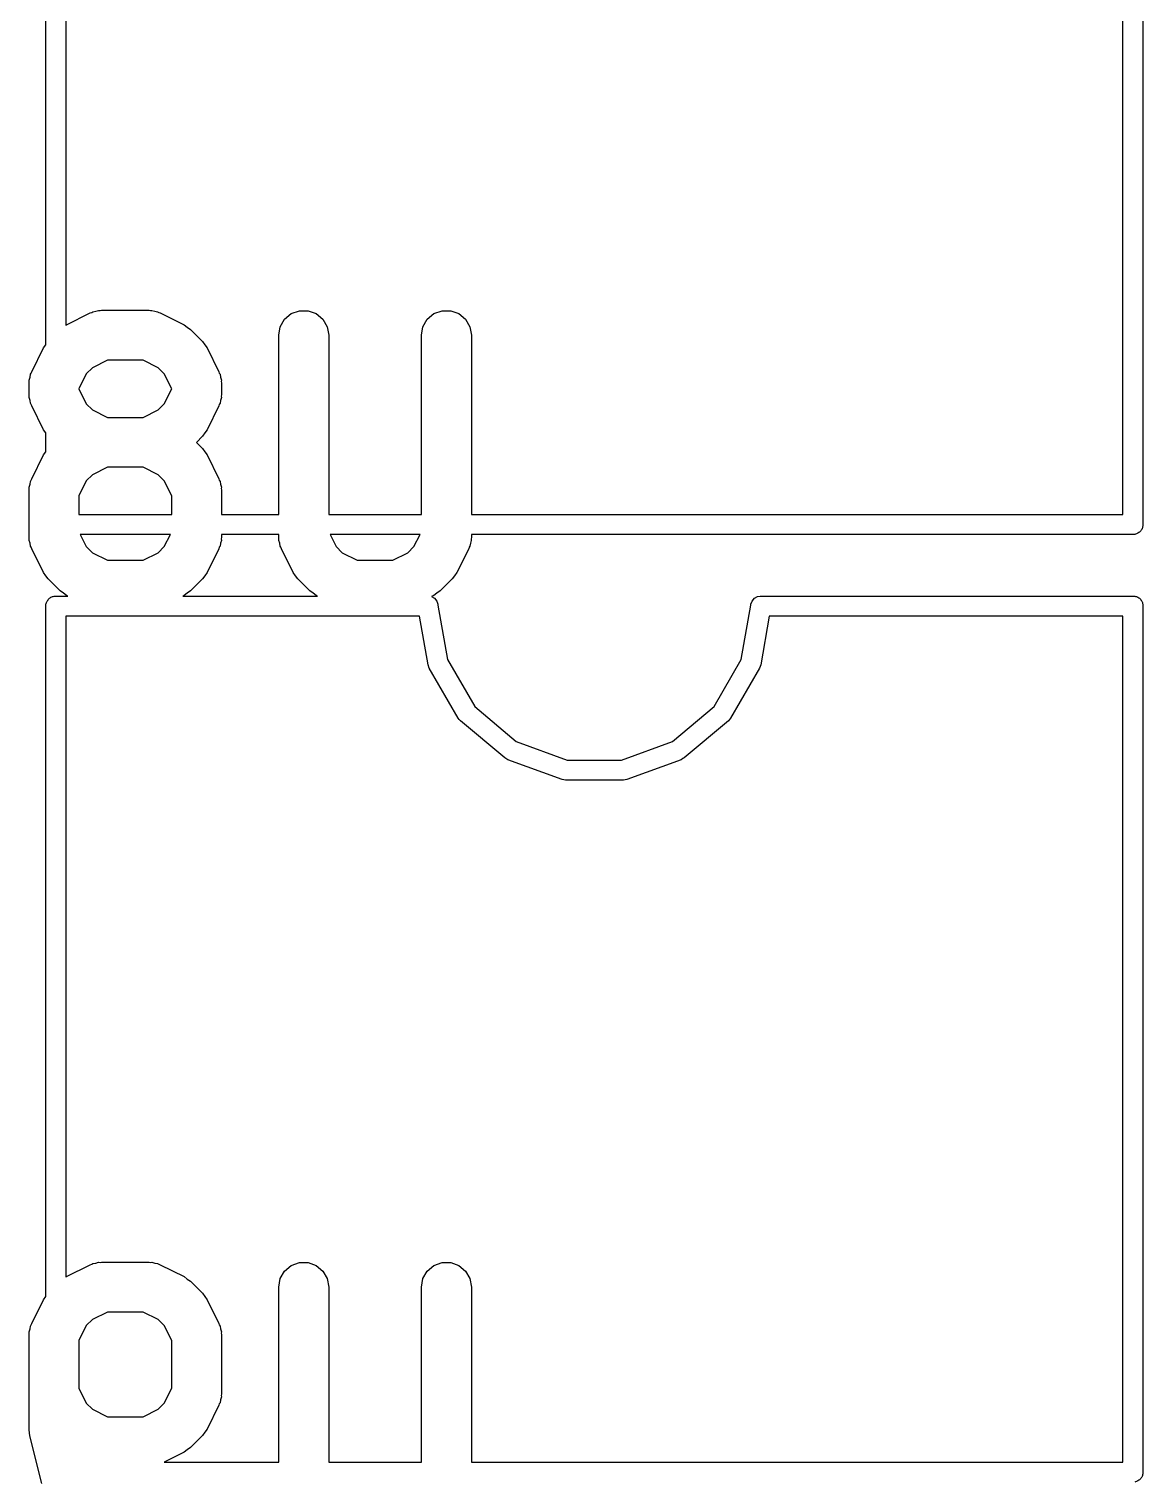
# Model space of a CAD drawing. Extents: x 81 to 161, y -172 to -32.
# Drawn here: x 117 to 123.69, y -77.31 to -68.59 of the extents above; entities that cross this region are included whole.
import ezdxf

# ---------------------------------------------------------------- set-up
doc = ezdxf.new("R2010")
doc.units = 0
doc.header["$MEASUREMENT"] = 0
doc.layers.add('BLACK', color=7, linetype='CONTINUOUS')

msp = doc.modelspace()

# ---------------------------------------------------------------- linework, layer by layer
at = {"layer": 'BLACK', "linetype": 'CONTINUOUS'}
for p, q in [((117.101, -70.4824), (117.101, -66.3558)), ((123.691, -66.3558), (123.691, -71.5662)), ((117.221, -66.421), (117.221, -70.3662)), ((123.571, -71.501), (123.571, -66.421)), ((117.225, -70.3628), (117.368, -70.2914)), ((117.368, -70.2914), (117.377, -70.2889)), ((117.377, -70.2889), (117.384, -70.2846)), ((117.384, -70.2846), (117.401, -70.2816)), ((117.401, -70.2816), (117.418, -70.2766)), ((117.418, -70.2766), (117.427, -70.2771)), ((117.427, -70.2771), (117.435, -70.2756)), ((117.435, -70.2756), (117.721, -70.2756)), ((117.721, -70.2756), (117.73, -70.2771)), ((117.73, -70.2771), (117.738, -70.2766)), ((117.738, -70.2766), (117.755, -70.2816)), ((117.755, -70.2816), (117.772, -70.2846)), ((117.772, -70.2846), (117.78, -70.2889)), ((117.78, -70.2889), (117.788, -70.2914)), ((117.788, -70.2914), (117.931, -70.3628)), ((118.535, -70.3292), (118.575, -70.2957)), ((118.575, -70.2957), (118.624, -70.2779)), ((118.624, -70.2779), (118.676, -70.2779)), ((118.676, -70.2779), (118.725, -70.2957)), ((118.725, -70.2957), (118.765, -70.3292)), ((119.392, -70.3292), (119.432, -70.2957)), ((119.432, -70.2957), (119.481, -70.2779)), ((119.481, -70.2779), (119.533, -70.2779)), ((119.533, -70.2779), (119.582, -70.2957)), ((119.582, -70.2957), (119.622, -70.3292)), ((117.221, -70.3662), (117.225, -70.3628)), ((117.931, -70.3628), (117.95, -70.3772)), ((117.95, -70.3772), (117.97, -70.3909)), ((117.97, -70.3909), (118.041, -70.4624)), ((118.5, -70.4256), (118.509, -70.3743)), ((118.509, -70.3743), (118.535, -70.3292)), ((118.765, -70.3292), (118.791, -70.3743)), ((118.791, -70.3743), (118.8, -70.4256)), ((119.357, -70.4256), (119.366, -70.3743)), ((119.366, -70.3743), (119.392, -70.3292)), ((119.622, -70.3292), (119.648, -70.3743)), ((119.648, -70.3743), (119.657, -70.4256)), ((117.087, -70.5013), (117.101, -70.4824)), ((118.041, -70.4624), (118.055, -70.482)), ((118.055, -70.482), (118.07, -70.5013)), ((118.5, -71.501), (118.5, -70.4256)), ((118.8, -70.4256), (118.8, -71.501)), ((119.357, -71.501), (119.357, -70.4256)), ((119.657, -70.4256), (119.657, -71.501)), ((117.016, -70.6442), (117.087, -70.5013)), ((117.471, -70.5756), (117.381, -70.6203)), ((117.686, -70.5756), (117.471, -70.5756)), ((117.775, -70.6203), (117.686, -70.5756)), ((118.07, -70.5013), (118.141, -70.6442)), ((117.006, -70.6773), (117.009, -70.66)), ((117.009, -70.66), (117.013, -70.6525)), ((117.013, -70.6525), (117.016, -70.6442)), ((117.344, -70.6573), (117.3, -70.7467)), ((117.381, -70.6203), (117.344, -70.6573)), ((117.812, -70.6573), (117.775, -70.6203)), ((117.857, -70.7467), (117.812, -70.6573)), ((118.141, -70.6442), (118.143, -70.6525)), ((118.143, -70.6525), (118.148, -70.66)), ((118.148, -70.66), (118.151, -70.6773)), ((117, -70.7113), (117.001, -70.7028)), ((117, -70.7827), (117, -70.7113)), ((117.001, -70.6941), (117.006, -70.6773)), ((117.001, -70.7028), (117.001, -70.6941)), ((117.3, -70.7467), (117.3, -70.7473)), ((117.3, -70.7473), (117.344, -70.8367)), ((117.812, -70.8367), (117.857, -70.7473)), ((117.857, -70.7473), (117.857, -70.7467)), ((118.151, -70.6773), (118.156, -70.6941)), ((118.156, -70.6941), (118.155, -70.7028)), ((118.155, -70.7028), (118.157, -70.7113)), ((118.157, -70.7113), (118.157, -70.7827)), ((117.001, -70.7912), (117, -70.7827)), ((117.001, -70.7999), (117.001, -70.7912)), ((117.006, -70.8167), (117.001, -70.7999)), ((117.009, -70.834), (117.006, -70.8167)), ((117.013, -70.8415), (117.009, -70.834)), ((117.344, -70.8367), (117.381, -70.8737)), ((117.775, -70.8737), (117.812, -70.8367)), ((118.148, -70.834), (118.143, -70.8415)), ((118.151, -70.8167), (118.148, -70.834)), ((118.156, -70.7999), (118.151, -70.8167)), ((118.157, -70.7827), (118.155, -70.7912)), ((118.155, -70.7912), (118.156, -70.7999)), ((117.016, -70.8498), (117.013, -70.8415)), ((117.087, -70.9927), (117.016, -70.8498)), ((117.381, -70.8737), (117.471, -70.9184)), ((117.471, -70.9184), (117.686, -70.9184)), ((117.686, -70.9184), (117.775, -70.8737)), ((118.141, -70.8498), (118.07, -70.9927)), ((118.143, -70.8415), (118.141, -70.8498)), ((117.101, -71.0116), (117.087, -70.9927)), ((117.101, -71.1253), (117.101, -71.0116)), ((118.055, -71.0119), (118.041, -71.0316)), ((118.07, -70.9927), (118.055, -71.0119)), ((118.041, -71.0316), (118.005, -71.0684)), ((118.005, -71.0684), (118.041, -71.1052)), ((117.016, -71.2871), (117.087, -71.1442)), ((117.087, -71.1442), (117.101, -71.1253)), ((118.041, -71.1052), (118.055, -71.1249)), ((118.055, -71.1249), (118.07, -71.1442)), ((118.07, -71.1442), (118.141, -71.2871)), ((117.381, -71.2631), (117.344, -71.3001)), ((117.471, -71.2184), (117.381, -71.2631)), ((117.686, -71.2184), (117.471, -71.2184)), ((117.775, -71.2631), (117.686, -71.2184)), ((117.812, -71.3001), (117.775, -71.2631)), ((117, -71.3541), (117.001, -71.3456)), ((117, -71.6399), (117, -71.3541)), ((117.001, -71.337), (117.006, -71.3201)), ((117.001, -71.3456), (117.001, -71.337)), ((117.006, -71.3201), (117.009, -71.3028)), ((117.009, -71.3028), (117.013, -71.2953)), ((117.013, -71.2953), (117.016, -71.2871)), ((117.344, -71.3001), (117.3, -71.3896)), ((117.857, -71.3896), (117.812, -71.3001)), ((118.141, -71.2871), (118.143, -71.2953)), ((118.143, -71.2953), (118.148, -71.3028)), ((118.148, -71.3028), (118.151, -71.3201)), ((118.151, -71.3201), (118.156, -71.337)), ((118.156, -71.337), (118.155, -71.3456)), ((118.155, -71.3456), (118.157, -71.3541)), ((118.157, -71.3541), (118.157, -71.501)), ((117.3, -71.3896), (117.3, -71.501)), ((117.857, -71.501), (117.857, -71.3896)), ((117.3, -71.501), (117.857, -71.501)), ((118.157, -71.501), (118.5, -71.501)), ((118.8, -71.501), (119.357, -71.501)), ((119.657, -71.501), (123.571, -71.501)), ((117.308, -71.621), (117.344, -71.6939)), ((117.849, -71.621), (117.308, -71.621)), ((117.812, -71.6939), (117.849, -71.621)), ((118.157, -71.621), (118.157, -71.6399)), ((118.5, -71.621), (118.157, -71.621)), ((118.5, -71.6399), (118.5, -71.621)), ((118.808, -71.621), (118.844, -71.6939)), ((119.349, -71.621), (118.808, -71.621)), ((119.312, -71.6939), (119.349, -71.621)), ((123.636, -71.621), (119.657, -71.621)), ((119.657, -71.621), (119.657, -71.6399)), ((123.642, -71.621), (123.636, -71.621)), ((123.636, -71.621), (123.636, -71.621)), ((123.647, -71.6192), (123.642, -71.621)), ((123.652, -71.6183), (123.647, -71.6192)), ((123.656, -71.6156), (123.652, -71.6183)), ((123.661, -71.6138), (123.656, -71.6156)), ((123.666, -71.6103), (123.661, -71.6138)), ((123.67, -71.6077), (123.666, -71.6103)), ((123.674, -71.6036), (123.67, -71.6077)), ((123.678, -71.6002), (123.674, -71.6036)), ((123.68, -71.5955), (123.678, -71.6002)), ((123.684, -71.5915), (123.68, -71.5955)), ((123.686, -71.5865), (123.684, -71.5915)), ((123.688, -71.5818), (123.686, -71.5865)), ((123.689, -71.5766), (123.688, -71.5818)), ((123.691, -71.5716), (123.689, -71.5766)), ((123.691, -71.5662), (123.691, -71.5663)), ((123.691, -71.5663), (123.691, -71.5716)), ((117.001, -71.6484), (117, -71.6399)), ((117.001, -71.657), (117.001, -71.6484)), ((117.006, -71.6739), (117.001, -71.657)), ((117.009, -71.6912), (117.006, -71.6739)), ((117.013, -71.6987), (117.009, -71.6912)), ((117.016, -71.7069), (117.013, -71.6987)), ((117.087, -71.8498), (117.016, -71.7069)), ((117.344, -71.6939), (117.381, -71.7309)), ((117.775, -71.7309), (117.812, -71.6939)), ((118.141, -71.7069), (118.07, -71.8498)), ((118.143, -71.6987), (118.141, -71.7069)), ((118.148, -71.6912), (118.143, -71.6987)), ((118.151, -71.6739), (118.148, -71.6912)), ((118.156, -71.657), (118.151, -71.6739)), ((118.157, -71.6399), (118.155, -71.6484)), ((118.155, -71.6484), (118.156, -71.657)), ((118.501, -71.6484), (118.5, -71.6399)), ((118.501, -71.657), (118.501, -71.6484)), ((118.506, -71.6739), (118.501, -71.657)), ((118.509, -71.6912), (118.506, -71.6739)), ((118.513, -71.6987), (118.509, -71.6912)), ((118.516, -71.7069), (118.513, -71.6987)), ((118.587, -71.8498), (118.516, -71.7069)), ((118.844, -71.6939), (118.881, -71.7309)), ((119.275, -71.7309), (119.312, -71.6939)), ((119.641, -71.7069), (119.57, -71.8498)), ((119.643, -71.6987), (119.641, -71.7069)), ((119.648, -71.6912), (119.643, -71.6987)), ((119.651, -71.6739), (119.648, -71.6912)), ((119.656, -71.657), (119.651, -71.6739)), ((119.657, -71.6399), (119.655, -71.6484)), ((119.655, -71.6484), (119.656, -71.657)), ((117.381, -71.7309), (117.471, -71.7756)), ((117.471, -71.7756), (117.686, -71.7756)), ((117.686, -71.7756), (117.775, -71.7309)), ((118.881, -71.7309), (118.971, -71.7756)), ((118.971, -71.7756), (119.186, -71.7756)), ((119.186, -71.7756), (119.275, -71.7309)), ((117.101, -71.8691), (117.087, -71.8498)), ((117.115, -71.8888), (117.101, -71.8691)), ((118.055, -71.8691), (118.041, -71.8888)), ((118.07, -71.8498), (118.055, -71.8691)), ((118.601, -71.8691), (118.587, -71.8498)), ((118.615, -71.8888), (118.601, -71.8691)), ((119.555, -71.8691), (119.541, -71.8888)), ((119.57, -71.8498), (119.555, -71.8691)), ((117.187, -71.9602), (117.115, -71.8888)), ((117.206, -71.974), (117.187, -71.9602)), ((117.97, -71.9602), (117.95, -71.974)), ((118.041, -71.8888), (117.97, -71.9602)), ((118.687, -71.9602), (118.615, -71.8888)), ((118.706, -71.974), (118.687, -71.9602)), ((119.47, -71.9602), (119.45, -71.974)), ((119.541, -71.8888), (119.47, -71.9602)), ((117.101, -72.041), (117.103, -72.036)), ((117.101, -72.0464), (117.101, -72.041)), ((117.101, -76.1974), (117.101, -72.0464)), ((117.103, -72.036), (117.104, -72.0308)), ((117.104, -72.0308), (117.106, -72.0262)), ((117.106, -72.0262), (117.108, -72.0211)), ((117.108, -72.0211), (117.112, -72.0171)), ((117.112, -72.0171), (117.114, -72.0124)), ((117.114, -72.0124), (117.118, -72.009)), ((117.118, -72.009), (117.122, -72.0049)), ((117.122, -72.0049), (117.126, -72.0023)), ((117.126, -72.0023), (117.131, -71.9988)), ((117.131, -71.9988), (117.136, -71.997)), ((117.136, -71.997), (117.14, -71.9944)), ((117.14, -71.9944), (117.145, -71.9934)), ((117.145, -71.9934), (117.15, -71.9916)), ((117.15, -71.9916), (117.156, -71.9916)), ((117.156, -71.9916), (117.156, -71.9916)), ((117.156, -71.9916), (117.232, -71.9916)), ((117.225, -71.9883), (117.206, -71.974)), ((117.232, -71.9916), (117.225, -71.9883)), ((117.931, -71.9883), (117.924, -71.9916)), ((117.924, -71.9916), (118.732, -71.9916)), ((117.95, -71.974), (117.931, -71.9883)), ((118.725, -71.9883), (118.706, -71.974)), ((118.732, -71.9916), (118.725, -71.9883)), ((119.431, -71.9883), (119.418, -71.9949)), ((119.418, -71.9949), (119.435, -72.0049)), ((119.45, -71.974), (119.431, -71.9883)), ((119.435, -72.0049), (119.449, -72.0211)), ((119.449, -72.0211), (119.456, -72.041)), ((119.456, -72.041), (119.456, -72.0464)), ((119.456, -72.0464), (119.514, -72.3728)), ((121.278, -72.3728), (121.336, -72.0464)), ((121.336, -72.041), (121.343, -72.0211)), ((121.336, -72.0464), (121.336, -72.041)), ((121.343, -72.0211), (121.357, -72.0049)), ((121.357, -72.0049), (121.375, -71.9944)), ((121.375, -71.9944), (121.391, -71.9916)), ((121.391, -71.9916), (123.636, -71.9916)), ((123.636, -71.9916), (123.636, -71.9916)), ((123.636, -71.9916), (123.642, -71.9916)), ((123.642, -71.9916), (123.647, -71.9934)), ((123.647, -71.9934), (123.652, -71.9944)), ((123.652, -71.9944), (123.656, -71.997)), ((123.656, -71.997), (123.661, -71.9988)), ((123.661, -71.9988), (123.666, -72.0023)), ((123.666, -72.0023), (123.67, -72.0049)), ((123.67, -72.0049), (123.674, -72.009)), ((123.674, -72.009), (123.678, -72.0124)), ((123.678, -72.0124), (123.68, -72.0171)), ((123.68, -72.0171), (123.684, -72.0211)), ((123.684, -72.0211), (123.686, -72.0262)), ((123.686, -72.0262), (123.688, -72.0308)), ((123.688, -72.0308), (123.689, -72.036)), ((123.689, -72.036), (123.691, -72.041)), ((123.691, -72.041), (123.691, -72.0464)), ((123.691, -72.0464), (123.691, -72.0464)), ((123.691, -72.0464), (123.691, -77.2569)), ((119.346, -72.1116), (117.221, -72.1116)), ((117.221, -72.1116), (117.221, -76.0812)), ((119.397, -72.404), (119.346, -72.1116)), ((121.446, -72.1116), (121.395, -72.404)), ((123.571, -72.1116), (121.446, -72.1116)), ((123.571, -77.1916), (123.571, -72.1116)), ((119.404, -72.4236), (119.397, -72.404)), ((119.514, -72.3728), (119.677, -72.6552)), ((121.115, -72.6552), (121.278, -72.3728)), ((121.395, -72.4041), (121.391, -72.4153)), ((121.395, -72.404), (121.395, -72.4041)), ((119.578, -72.7244), (119.404, -72.4236)), ((119.404, -72.4236), (119.404, -72.4236)), ((121.388, -72.4236), (121.214, -72.7244)), ((121.391, -72.4153), (121.388, -72.4236)), ((121.388, -72.4236), (121.388, -72.4236)), ((119.677, -72.6552), (119.926, -72.8649)), ((120.866, -72.8649), (121.115, -72.6552)), ((119.584, -72.7317), (119.578, -72.7244)), ((119.578, -72.7244), (119.578, -72.7244)), ((119.591, -72.7404), (119.584, -72.7317)), ((119.857, -72.9636), (119.591, -72.7404)), ((119.591, -72.7404), (119.591, -72.7404)), ((121.201, -72.7404), (120.935, -72.9636)), ((121.207, -72.7331), (121.201, -72.7404)), ((121.201, -72.7404), (121.201, -72.7404)), ((121.214, -72.7244), (121.207, -72.7331)), ((121.214, -72.7244), (121.214, -72.7244)), ((119.926, -72.8649), (120.233, -72.9764)), ((120.559, -72.9764), (120.866, -72.8649)), ((119.875, -72.974), (119.857, -72.9636)), ((119.857, -72.9636), (119.857, -72.9636)), ((120.202, -73.0928), (119.875, -72.974)), ((120.233, -72.9764), (120.559, -72.9764)), ((120.917, -72.974), (120.59, -73.0928)), ((120.928, -72.9674), (120.917, -72.974)), ((120.917, -72.974), (120.917, -72.974)), ((120.935, -72.9636), (120.928, -72.9674)), ((120.935, -72.9636), (120.935, -72.9636)), ((120.222, -73.0964), (120.202, -73.0928)), ((120.57, -73.0964), (120.222, -73.0964)), ((120.59, -73.0928), (120.57, -73.0964)), ((117.225, -76.0778), (117.368, -76.0064)), ((117.368, -76.0064), (117.377, -76.0039)), ((117.377, -76.0039), (117.384, -75.9996)), ((117.384, -75.9996), (117.401, -75.9966)), ((117.401, -75.9966), (117.418, -75.9916)), ((117.418, -75.9916), (117.427, -75.9921)), ((117.427, -75.9921), (117.435, -75.9906)), ((117.435, -75.9906), (117.721, -75.9906)), ((117.721, -75.9906), (117.73, -75.9921)), ((117.73, -75.9921), (117.738, -75.9916)), ((117.738, -75.9916), (117.755, -75.9966)), ((117.755, -75.9966), (117.772, -75.9996)), ((117.772, -75.9996), (117.78, -76.0039)), ((117.78, -76.0039), (117.788, -76.0064)), ((117.788, -76.0064), (117.931, -76.0778)), ((118.509, -76.0893), (118.535, -76.0442)), ((118.535, -76.0442), (118.575, -76.0107)), ((118.575, -76.0107), (118.624, -75.9928)), ((118.624, -75.9928), (118.676, -75.9928)), ((118.676, -75.9928), (118.725, -76.0107)), ((118.725, -76.0107), (118.765, -76.0442)), ((118.765, -76.0442), (118.791, -76.0893)), ((119.366, -76.0893), (119.392, -76.0442)), ((119.392, -76.0442), (119.432, -76.0107)), ((119.432, -76.0107), (119.481, -75.9928)), ((119.481, -75.9928), (119.533, -75.9928)), ((119.533, -75.9928), (119.582, -76.0107)), ((119.582, -76.0107), (119.622, -76.0442)), ((119.622, -76.0442), (119.648, -76.0893)), ((117.221, -76.0812), (117.225, -76.0778)), ((117.931, -76.0778), (117.95, -76.0922)), ((117.95, -76.0922), (117.97, -76.1059)), ((117.97, -76.1059), (118.041, -76.1774)), ((118.5, -76.1406), (118.509, -76.0893)), ((118.5, -77.1916), (118.5, -76.1406)), ((118.791, -76.0893), (118.8, -76.1406)), ((118.8, -76.1406), (118.8, -77.1916)), ((119.357, -76.1406), (119.366, -76.0893)), ((119.357, -77.1916), (119.357, -76.1406)), ((119.648, -76.0893), (119.657, -76.1406)), ((119.657, -76.1406), (119.657, -77.1916)), ((117.016, -76.3592), (117.087, -76.2163)), ((117.087, -76.2163), (117.101, -76.1974)), ((118.041, -76.1774), (118.055, -76.197)), ((118.055, -76.197), (118.07, -76.2163)), ((118.07, -76.2163), (118.141, -76.3592)), ((117.471, -76.2906), (117.381, -76.3353)), ((117.686, -76.2906), (117.471, -76.2906)), ((117.775, -76.3353), (117.686, -76.2906)), ((117, -76.4263), (117.001, -76.4178)), ((117.001, -76.4091), (117.006, -76.3923)), ((117.001, -76.4178), (117.001, -76.4091)), ((117.006, -76.3923), (117.009, -76.375)), ((117.009, -76.375), (117.013, -76.3675)), ((117.013, -76.3675), (117.016, -76.3592)), ((117.344, -76.3723), (117.3, -76.4617)), ((117.381, -76.3353), (117.344, -76.3723)), ((117.812, -76.3723), (117.775, -76.3353)), ((117.857, -76.4617), (117.812, -76.3723)), ((118.141, -76.3592), (118.143, -76.3675)), ((118.143, -76.3675), (118.148, -76.375)), ((118.148, -76.375), (118.151, -76.3923)), ((118.151, -76.3923), (118.156, -76.4091)), ((118.156, -76.4091), (118.155, -76.4178)), ((118.155, -76.4178), (118.157, -76.4263)), ((117, -76.9977), (117, -76.4263)), ((117.3, -76.4617), (117.3, -76.748)), ((117.857, -76.748), (117.857, -76.4617)), ((118.157, -76.4263), (118.157, -76.7834)), ((117.3, -76.748), (117.344, -76.8374)), ((117.812, -76.8374), (117.857, -76.748)), ((117.344, -76.8374), (117.381, -76.8744)), ((117.775, -76.8744), (117.812, -76.8374)), ((118.141, -76.8505), (118.07, -76.9934)), ((118.143, -76.8422), (118.141, -76.8505)), ((118.148, -76.8347), (118.143, -76.8422)), ((118.151, -76.8174), (118.148, -76.8347)), ((118.156, -76.8006), (118.151, -76.8174)), ((118.157, -76.7834), (118.155, -76.7919)), ((118.155, -76.7919), (118.156, -76.8006)), ((117.381, -76.8744), (117.471, -76.9191)), ((117.471, -76.9191), (117.686, -76.9191)), ((117.686, -76.9191), (117.775, -76.8744)), ((117.003, -77.0158), (117, -76.9977)), ((117.004, -77.0341), (117.003, -77.0158)), ((118.055, -77.0127), (118.041, -77.0323)), ((118.07, -76.9934), (118.055, -77.0127)), ((117.076, -77.3198), (117.004, -77.0341)), ((117.95, -77.1176), (117.931, -77.1319)), ((117.97, -77.1038), (117.95, -77.1176)), ((118.041, -77.0323), (117.97, -77.1038)), ((117.931, -77.1319), (117.812, -77.1916)), ((117.812, -77.1916), (118.5, -77.1916)), ((118.8, -77.1916), (119.357, -77.1916)), ((119.657, -77.1916), (123.571, -77.1916)), ((123.678, -77.2908), (123.674, -77.2942)), ((123.68, -77.2862), (123.678, -77.2908)), ((123.684, -77.2821), (123.68, -77.2862)), ((123.686, -77.2771), (123.684, -77.2821)), ((123.688, -77.2724), (123.686, -77.2771)), ((123.689, -77.2672), (123.688, -77.2724)), ((123.691, -77.2622), (123.689, -77.2672)), ((123.691, -77.2569), (123.691, -77.2569)), ((123.691, -77.2569), (123.691, -77.2622)), ((123.647, -77.3098), (123.642, -77.3116)), ((123.652, -77.3089), (123.647, -77.3098)), ((123.656, -77.3062), (123.652, -77.3089)), ((123.661, -77.3044), (123.656, -77.3062)), ((123.666, -77.3009), (123.661, -77.3044)), ((123.67, -77.2983), (123.666, -77.3009)), ((123.674, -77.2942), (123.67, -77.2983))]:
    msp.add_line(p, q, dxfattribs=at)

doc.saveas('drawing.dxf')
